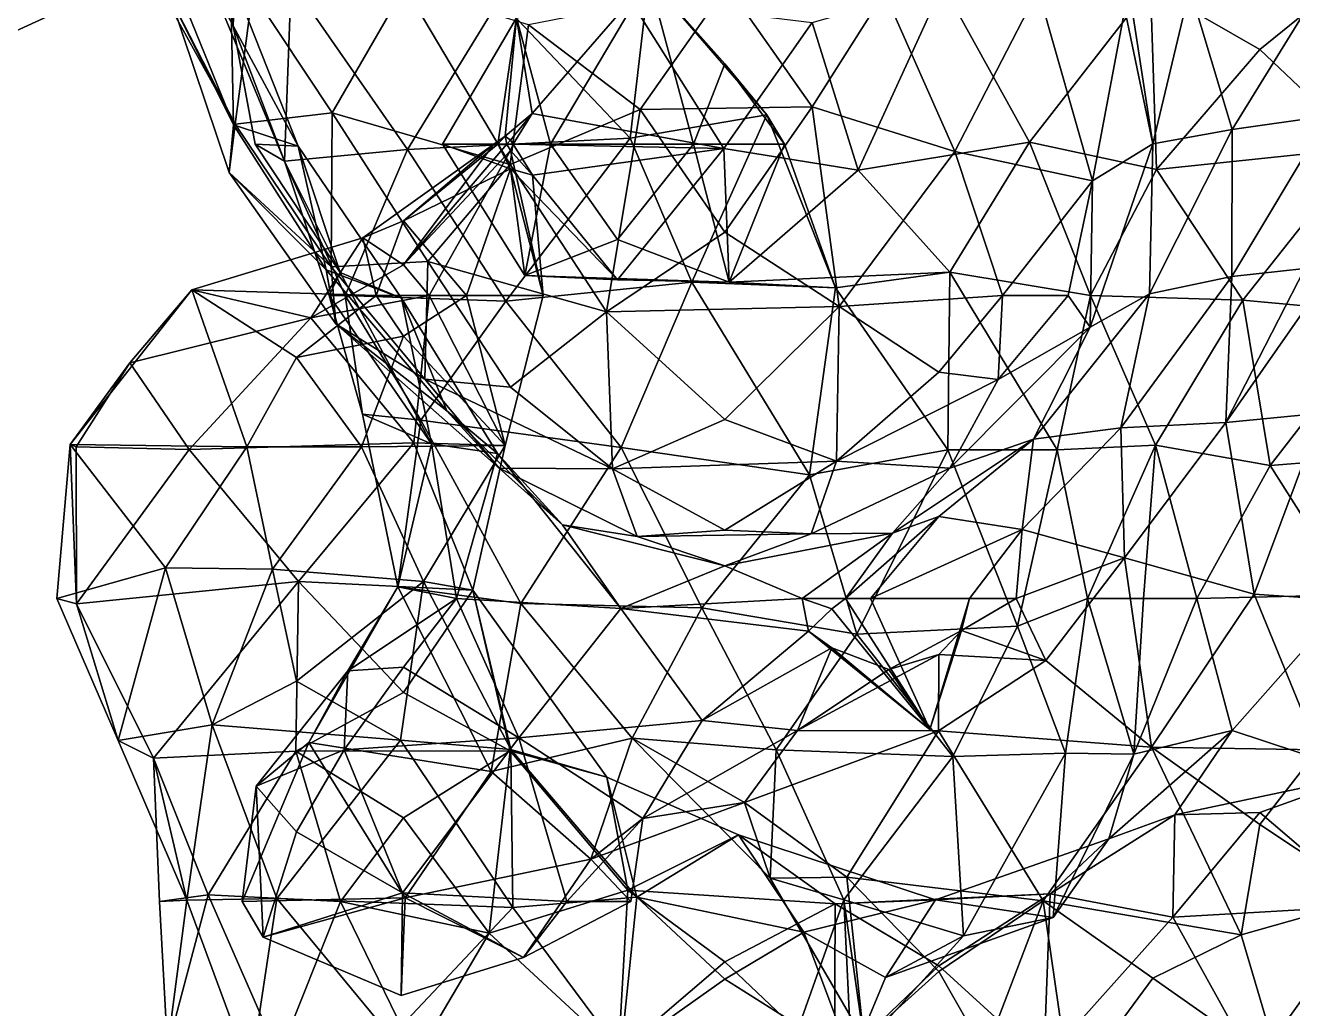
# Model space of a CAD drawing. Extents: x 290083 to 295691, y 4553739 to 4561622.
# Drawn here: x 295243.2 to 295392.3, y 4558965.6 to 4559081.2 of the extents above; entities that cross this region are included whole.
import ezdxf

# ---------------------------------------------------------------- set-up
doc = ezdxf.new("R2010")
doc.units = 0
doc.layers.add('Au_ppm_Pref_-_0_3', color=7, linetype='CONTINUOUS')

msp = doc.modelspace()

# ---------------------------------------------------------------- linework, layer by layer
at = {"layer": 'Au_ppm_Pref_-_0_3'}
for points in [[(295265.11, 4559086.04, 1906.64), (295267.66, 4559081.19, 1900.58), (295268.39, 4559100.48, 1899.64)], [(295268.39, 4559100.48, 1899.64), (295267.66, 4559081.19, 1900.58), (295267.34, 4559087.18, 1894.86)], [(295380.23, 4559085.57, 1888.07), (295371.39, 4559088.77, 1882.77), (295375.86, 4559067.3, 1882.77)], [(295375.86, 4559067.3, 1882.77), (295371.39, 4559088.77, 1882.77), (295373.05, 4559085.67, 1877.08)], [(295400.59, 4559088.23, 1925.42), (295388.49, 4559078.39, 1928.04), (295375.6, 4559085.8, 1925.06)], [(295388.49, 4559078.39, 1928.04), (295400.59, 4559088.23, 1925.42), (295400.68, 4559066.83, 1929.82)], [(295234.44, 4559087.17, 1908.56), (295231.34, 4559075.7, 1912.46), (295251.35, 4559084.89, 1912.1)], [(295267.68, 4559069.55, 1887.94), (295261.35, 4559085.1, 1888.71), (295267.34, 4559087.18, 1894.86)], [(295265.11, 4559086.04, 1906.64), (295274.46, 4559086.37, 1911.24), (295273.69, 4559065.28, 1906.99)], [(295265.11, 4559086.04, 1906.64), (295273.69, 4559065.28, 1906.99), (295267.66, 4559081.19, 1900.58)], [(295267.68, 4559069.55, 1887.94), (295267.34, 4559087.18, 1894.86), (295275.31, 4559067.04, 1894.65)], [(295267.66, 4559081.19, 1900.58), (295275.31, 4559067.04, 1894.65), (295267.34, 4559087.18, 1894.86)], [(295288.15, 4559066.62, 1911.28), (295273.69, 4559065.28, 1906.99), (295274.46, 4559086.37, 1911.24)], [(295274.46, 4559086.37, 1911.24), (295298.94, 4559084.21, 1913.03), (295288.15, 4559066.62, 1911.28)], [(295316.55, 4559086.8, 1918.46), (295314.38, 4559067.97, 1912.01), (295298.94, 4559084.21, 1913.03)], [(295300.99, 4559082.11, 1925.29), (295305, 4559067.28, 1920.62), (295316.55, 4559086.8, 1918.46)], [(295321.82, 4559067.28, 1920.13), (295316.55, 4559086.8, 1918.46), (295305, 4559067.28, 1920.62)], [(295330.44, 4559070.73, 1917.41), (295314.38, 4559067.97, 1912.01), (295316.55, 4559086.8, 1918.46)], [(295321.82, 4559067.28, 1920.13), (295325.49, 4559076.7, 1921.54), (295316.55, 4559086.8, 1918.46)], [(295325.49, 4559076.7, 1921.54), (295330.44, 4559070.73, 1917.41), (295316.55, 4559086.8, 1918.46)], [(295341.19, 4559064.2, 1926.83), (295335.79, 4559081.59, 1928.03), (295351.15, 4559085.96, 1925.95)], [(295341.19, 4559064.2, 1926.83), (295351.15, 4559085.96, 1925.95), (295361.37, 4559067.5, 1926.73)], [(295375.6, 4559085.8, 1925.06), (295361.37, 4559067.5, 1926.73), (295351.15, 4559085.96, 1925.95)], [(295251.35, 4559084.89, 1912.1), (295231.34, 4559075.7, 1912.46), (295238.4, 4559083.44, 1918.74)], [(295259.34, 4559085.1, 1876.83), (295260.27, 4559084.48, 1882.71), (295267.87, 4559069.63, 1877.6)], [(295259.34, 4559085.1, 1876.83), (295267.87, 4559069.63, 1877.6), (295269.92, 4559085.1, 1871.85)], [(295267.68, 4559069.55, 1887.94), (295260.27, 4559084.48, 1882.71), (295261.35, 4559085.1, 1888.71)], [(295267.87, 4559069.63, 1877.6), (295260.27, 4559084.48, 1882.71), (295267.17, 4559063.93, 1882.77)], [(295267.68, 4559069.55, 1887.94), (295267.17, 4559063.93, 1882.77), (295260.27, 4559084.48, 1882.71)], [(295279.3, 4559070.94, 1871.74), (295269.92, 4559085.1, 1871.85), (295267.87, 4559069.63, 1877.6)], [(295269.92, 4559085.1, 1871.85), (295279.3, 4559070.94, 1871.74), (295287.85, 4559085.77, 1868.52)], [(295279.3, 4559070.94, 1871.74), (295300.25, 4559064.89, 1868.3), (295287.85, 4559085.77, 1868.52)], [(295300.25, 4559064.89, 1868.3), (295302.4, 4559081.29, 1867.21), (295287.85, 4559085.77, 1868.52)], [(295315.53, 4559071.34, 1867.54), (295325.77, 4559085.89, 1867.27), (295302.4, 4559081.29, 1867.21)], [(295315.53, 4559071.34, 1867.54), (295335.79, 4559071.65, 1867.49), (295325.77, 4559085.89, 1867.27)], [(295325.77, 4559085.89, 1867.27), (295335.79, 4559071.65, 1867.49), (295344.3, 4559085.1, 1867.96)], [(295335.79, 4559071.65, 1867.49), (295352.58, 4559066.41, 1869.92), (295344.3, 4559085.1, 1867.96)], [(295344.3, 4559085.1, 1867.96), (295352.58, 4559066.41, 1869.92), (295362.37, 4559085.44, 1871.12)], [(295362.37, 4559085.44, 1871.12), (295352.58, 4559066.41, 1869.92), (295368.76, 4559062.96, 1875.46)], [(295361.37, 4559067.5, 1926.73), (295375.6, 4559085.8, 1925.06), (295376.3, 4559064.29, 1928.82)], [(295373.05, 4559085.67, 1877.08), (295362.37, 4559085.44, 1871.12), (295368.76, 4559062.96, 1875.46)], [(295373.05, 4559085.67, 1877.08), (295368.76, 4559062.96, 1875.46), (295375.86, 4559067.3, 1882.77)], [(295376.3, 4559064.29, 1928.82), (295375.6, 4559085.8, 1925.06), (295388.49, 4559078.39, 1928.04)], [(295385.2, 4559068.99, 1889.86), (295380.23, 4559085.57, 1888.07), (295375.86, 4559067.3, 1882.77)], [(295395.16, 4559085.1, 1891.5), (295380.23, 4559085.57, 1888.07), (295385.2, 4559068.99, 1889.86)], [(295395.16, 4559085.1, 1891.5), (295385.2, 4559068.99, 1889.86), (295396.53, 4559070.59, 1895.81)], [(295314.38, 4559067.97, 1912.01), (295288.15, 4559066.62, 1911.28), (295298.94, 4559084.21, 1913.03)], [(295300.99, 4559082.11, 1925.29), (295314.42, 4559084.17, 1929.25), (295302.85, 4559070.89, 1930.28)], [(295314.42, 4559084.17, 1929.25), (295325.4, 4559066.77, 1930.12), (295302.85, 4559070.89, 1930.28)], [(295314.42, 4559084.17, 1929.25), (295335.79, 4559081.59, 1928.03), (295325.4, 4559066.77, 1930.12)], [(295298.81, 4559067.28, 1929.58), (295292.29, 4559067.28, 1924.34), (295300.99, 4559082.11, 1925.29)], [(295300.99, 4559082.11, 1925.29), (295292.29, 4559067.28, 1924.34), (295305, 4559067.28, 1920.62)], [(295300.99, 4559082.11, 1925.29), (295299.65, 4559068.19, 1930.28), (295298.81, 4559067.28, 1929.58)], [(295300.99, 4559082.11, 1925.29), (295302.85, 4559070.89, 1930.28), (295299.65, 4559068.19, 1930.28)], [(295335.79, 4559081.59, 1928.03), (295341.19, 4559064.2, 1926.83), (295325.4, 4559066.77, 1930.12)], [(295267.66, 4559081.19, 1900.58), (295273.69, 4559065.28, 1906.99), (295270.24, 4559067.28, 1900.58)], [(295275.31, 4559067.04, 1894.65), (295267.66, 4559081.19, 1900.58), (295270.24, 4559067.28, 1900.58)], [(295300.25, 4559064.89, 1868.3), (295315.53, 4559071.34, 1867.54), (295302.4, 4559081.29, 1867.21)], [(295388.49, 4559078.39, 1928.04), (295400.68, 4559066.83, 1929.82), (295376.3, 4559064.29, 1928.82)], [(295332.54, 4559067.28, 1921.72), (295325.49, 4559076.7, 1921.54), (295321.82, 4559067.28, 1920.13)], [(295330.44, 4559070.73, 1917.41), (295325.49, 4559076.7, 1921.54), (295332.54, 4559067.28, 1921.72)], [(295311.58, 4559047.56, 1869.91), (295315.53, 4559071.34, 1867.54), (295300.25, 4559064.89, 1868.3)], [(295315.53, 4559071.34, 1867.54), (295311.58, 4559047.56, 1869.91), (295325.49, 4559056.93, 1867.44)], [(295315.53, 4559071.34, 1867.54), (295325.49, 4559056.93, 1867.44), (295335.79, 4559071.65, 1867.49)], [(295335.79, 4559071.65, 1867.49), (295325.49, 4559056.93, 1867.44), (295338.97, 4559048.16, 1870.19)], [(295335.79, 4559071.65, 1867.49), (295338.97, 4559048.16, 1870.19), (295352.58, 4559066.41, 1869.92)], [(295279.17, 4559052.84, 1878.08), (295267.87, 4559069.63, 1877.6), (295267.17, 4559063.93, 1882.77)], [(295267.17, 4559063.93, 1882.77), (295267.68, 4559069.55, 1887.94), (295278.58, 4559052.5, 1887.55)], [(295278.58, 4559052.5, 1887.55), (295267.68, 4559069.55, 1887.94), (295275.31, 4559067.04, 1894.65)], [(295279.17, 4559052.84, 1878.08), (295279.3, 4559070.94, 1871.74), (295267.87, 4559069.63, 1877.6)], [(295279.17, 4559052.84, 1878.08), (295290.54, 4559053.48, 1871.98), (295279.3, 4559070.94, 1871.74)], [(295279.3, 4559070.94, 1871.74), (295290.54, 4559053.48, 1871.98), (295300.25, 4559064.89, 1868.3)], [(295302.85, 4559070.89, 1930.28), (295300.3, 4559067.73, 1930.43), (295299.65, 4559068.19, 1930.28)], [(295300.6, 4559067.28, 1930.43), (295300.3, 4559067.73, 1930.43), (295302.85, 4559070.89, 1930.28)], [(295300.6, 4559067.28, 1930.43), (295302.85, 4559070.89, 1930.28), (295325.4, 4559066.77, 1930.12)], [(295330.44, 4559070.73, 1917.41), (295321.61, 4559051.04, 1913.37), (295314.38, 4559067.97, 1912.01)], [(295321.61, 4559051.04, 1913.37), (295330.44, 4559070.73, 1917.41), (295338.54, 4559050.37, 1917.84)], [(295330.44, 4559070.73, 1917.41), (295332.54, 4559067.28, 1921.72), (295338.54, 4559050.37, 1917.84)], [(295393.77, 4559052.66, 1900.58), (295396.53, 4559070.59, 1895.81), (295385.19, 4559051.69, 1895.48)], [(295396.53, 4559070.59, 1895.81), (295385.2, 4559068.99, 1889.86), (295385.19, 4559051.69, 1895.48)], [(295298.81, 4559067.28, 1929.58), (295299.65, 4559068.19, 1930.28), (295298.33, 4559067.28, 1930.28)], [(295298.33, 4559067.28, 1930.28), (295299.65, 4559068.19, 1930.28), (295299.87, 4559067.28, 1930.48)], [(295299.65, 4559068.19, 1930.28), (295300.3, 4559067.73, 1930.43), (295299.87, 4559067.28, 1930.48)], [(295385.19, 4559051.69, 1895.48), (295385.2, 4559068.99, 1889.86), (295375.49, 4559049.68, 1888.73)], [(295375.86, 4559067.3, 1882.77), (295375.49, 4559049.68, 1888.73), (295385.2, 4559068.99, 1889.86)], [(295270.24, 4559067.28, 1900.58), (295273.69, 4559065.28, 1906.99), (295280.25, 4559052.16, 1900.58)], [(295270.24, 4559067.28, 1900.58), (295280.25, 4559052.16, 1900.58), (295275.31, 4559067.04, 1894.65)], [(295288.15, 4559066.62, 1911.28), (295280.84, 4559049.46, 1909.76), (295273.69, 4559065.28, 1906.99)], [(295287.45, 4559049.14, 1894.69), (295278.58, 4559052.5, 1887.55), (295275.31, 4559067.04, 1894.65)], [(295275.31, 4559067.04, 1894.65), (295280.25, 4559052.16, 1900.58), (295287.45, 4559049.14, 1894.69)], [(295288.15, 4559066.62, 1911.28), (295299.73, 4559048.78, 1911.38), (295280.84, 4559049.46, 1909.76)], [(295287.7, 4559058.26, 1927.35), (295298.33, 4559067.28, 1930.28), (295282.89, 4559056.26, 1930.28)], [(295298.33, 4559067.28, 1930.28), (295287.7, 4559053.08, 1931.49), (295282.89, 4559056.26, 1930.28)], [(295300.3, 4559064.36, 1929.31), (295298.81, 4559067.28, 1929.58), (295287.7, 4559058.26, 1927.35)], [(295287.7, 4559058.26, 1927.35), (295298.81, 4559067.28, 1929.58), (295298.33, 4559067.28, 1930.28)], [(295298.33, 4559067.28, 1930.28), (295299.87, 4559067.28, 1930.48), (295287.7, 4559053.08, 1931.49)], [(295300.3, 4559066.54, 1930.53), (295287.7, 4559053.08, 1931.49), (295299.87, 4559067.28, 1930.48)], [(295314.38, 4559067.97, 1912.01), (295299.73, 4559048.78, 1911.38), (295288.15, 4559066.62, 1911.28)], [(295292.29, 4559067.28, 1924.34), (295298.81, 4559067.28, 1929.58), (295300.3, 4559064.36, 1929.31)], [(295292.29, 4559067.28, 1924.34), (295300.3, 4559064.36, 1929.31), (295301.96, 4559051.82, 1924.34)], [(295292.29, 4559067.28, 1924.34), (295301.96, 4559051.82, 1924.34), (295305, 4559067.28, 1920.62)], [(295314.38, 4559067.97, 1912.01), (295321.61, 4559051.04, 1913.37), (295299.73, 4559048.78, 1911.38)], [(295300.6, 4559067.28, 1930.43), (295299.87, 4559067.28, 1930.48), (295300.3, 4559067.73, 1930.43)], [(295300.6, 4559067.28, 1930.43), (295300.3, 4559066.54, 1930.53), (295299.87, 4559067.28, 1930.48)], [(295300.6, 4559067.28, 1930.43), (295302.88, 4559063.63, 1930.28), (295300.3, 4559066.54, 1930.53)], [(295300.6, 4559067.28, 1930.43), (295325.4, 4559066.77, 1930.12), (295302.88, 4559063.63, 1930.28)], [(295301.96, 4559051.82, 1924.34), (295312.89, 4559056.05, 1920.6), (295305, 4559067.28, 1920.62)], [(295312.89, 4559051.31, 1929.66), (295302.88, 4559063.63, 1930.28), (295325.4, 4559066.77, 1930.12)], [(295321.82, 4559067.28, 1920.13), (295305, 4559067.28, 1920.62), (295312.89, 4559056.05, 1920.6)], [(295321.82, 4559067.28, 1920.13), (295312.89, 4559056.05, 1920.6), (295326.02, 4559051.03, 1924.34)], [(295326.02, 4559051.03, 1924.34), (295312.89, 4559051.31, 1929.66), (295325.4, 4559066.77, 1930.12)], [(295332.54, 4559067.28, 1921.72), (295321.82, 4559067.28, 1920.13), (295326.02, 4559051.03, 1924.34)], [(295341.19, 4559064.2, 1926.83), (295326.02, 4559051.03, 1924.34), (295325.4, 4559066.77, 1930.12)], [(295332.54, 4559067.28, 1921.72), (295326.02, 4559051.03, 1924.34), (295338.54, 4559050.37, 1917.84)], [(295351.97, 4559052.22, 1923.92), (295341.19, 4559064.2, 1926.83), (295361.37, 4559067.5, 1926.73)], [(295351.97, 4559052.22, 1923.92), (295361.37, 4559067.5, 1926.73), (295368.53, 4559049.46, 1927.81)], [(295376.3, 4559064.29, 1928.82), (295368.53, 4559049.46, 1927.81), (295361.37, 4559067.5, 1926.73)], [(295375.86, 4559067.3, 1882.77), (295368.76, 4559062.96, 1875.46), (295368.51, 4559045.75, 1881.39)], [(295375.86, 4559067.3, 1882.77), (295368.51, 4559045.75, 1881.39), (295375.49, 4559049.68, 1888.73)], [(295400.68, 4559066.83, 1929.82), (295386.49, 4559048.93, 1931.98), (295376.3, 4559064.29, 1928.82)], [(295400.68, 4559066.83, 1929.82), (295403.52, 4559047.36, 1934.37), (295386.49, 4559048.93, 1931.98)], [(295278.94, 4559049.46, 1905.06), (295273.69, 4559065.28, 1906.99), (295280.84, 4559049.46, 1909.76)], [(295273.69, 4559065.28, 1906.99), (295278.94, 4559049.46, 1905.06), (295280.25, 4559052.16, 1900.58)], [(295300.3, 4559066.54, 1930.53), (295290.73, 4559049.46, 1931.71), (295287.7, 4559053.08, 1931.49)], [(295304.14, 4559049.46, 1930.28), (295290.73, 4559049.46, 1931.71), (295300.3, 4559066.54, 1930.53)], [(295304.14, 4559049.46, 1930.28), (295300.3, 4559066.54, 1930.53), (295302.88, 4559063.63, 1930.28)], [(295338.97, 4559048.16, 1870.19), (295358.17, 4559049.46, 1873.3), (295352.58, 4559066.41, 1869.92)], [(295352.58, 4559066.41, 1869.92), (295358.17, 4559049.46, 1873.3), (295368.76, 4559062.96, 1875.46)], [(295279.17, 4559052.84, 1878.08), (295267.17, 4559063.93, 1882.77), (295279.74, 4559046.12, 1882.77)], [(295278.58, 4559052.5, 1887.55), (295279.74, 4559046.12, 1882.77), (295267.17, 4559063.93, 1882.77)], [(295300.3, 4559064.36, 1929.31), (295287.7, 4559058.26, 1927.35), (295295.11, 4559049.46, 1926.79)], [(295290.54, 4559053.48, 1871.98), (295311.58, 4559047.56, 1869.91), (295300.25, 4559064.89, 1868.3)], [(295300.3, 4559064.36, 1929.31), (295295.11, 4559049.46, 1926.79), (295304.14, 4559049.46, 1930.28)], [(295312.89, 4559051.31, 1929.66), (295301.96, 4559051.82, 1924.34), (295300.3, 4559064.36, 1929.31)], [(295312.89, 4559051.31, 1929.66), (295300.3, 4559064.36, 1929.31), (295302.88, 4559063.63, 1930.28)], [(295300.3, 4559064.36, 1929.31), (295304.14, 4559049.46, 1930.28), (295302.88, 4559063.63, 1930.28)], [(295351.97, 4559052.22, 1923.92), (295326.02, 4559051.03, 1924.34), (295341.19, 4559064.2, 1926.83)], [(295376.3, 4559064.29, 1928.82), (295386.49, 4559048.93, 1931.98), (295368.53, 4559049.46, 1927.81)], [(295365.93, 4559049.46, 1876.83), (295368.76, 4559062.96, 1875.46), (295358.17, 4559049.46, 1873.3)], [(295368.76, 4559062.96, 1875.46), (295365.93, 4559049.46, 1876.83), (295368.51, 4559045.75, 1881.39)], [(295287.7, 4559058.26, 1927.35), (295282.89, 4559056.26, 1930.28), (295284.48, 4559049.46, 1928.76)], [(295295.11, 4559049.46, 1926.79), (295287.7, 4559058.26, 1927.35), (295284.48, 4559049.46, 1928.76)], [(295276.79, 4559046.82, 1935.55), (295262.77, 4559050.12, 1930.43), (295282.89, 4559056.26, 1930.28)], [(295282.89, 4559056.26, 1930.28), (295262.77, 4559050.12, 1930.43), (295284.48, 4559049.46, 1928.76)], [(295282.89, 4559056.26, 1930.28), (295287.7, 4559053.08, 1931.49), (295276.79, 4559046.82, 1935.55)], [(295311.58, 4559047.56, 1869.91), (295338.97, 4559048.16, 1870.19), (295325.49, 4559056.93, 1867.44)], [(295301.96, 4559051.82, 1924.34), (295326.02, 4559051.03, 1924.34), (295312.89, 4559056.05, 1920.6)], [(295279.17, 4559052.84, 1878.08), (295290.22, 4559039.64, 1878.3), (295290.54, 4559053.48, 1871.98)], [(295290.54, 4559053.48, 1871.98), (295290.22, 4559039.64, 1878.3), (295300.3, 4559038.67, 1873.23)], [(295300.3, 4559038.67, 1873.23), (295311.58, 4559047.56, 1869.91), (295290.54, 4559053.48, 1871.98)], [(295290.73, 4559049.46, 1931.71), (295276.79, 4559046.82, 1935.55), (295287.7, 4559053.08, 1931.49)], [(295279.74, 4559046.12, 1882.77), (295278.58, 4559052.5, 1887.55), (295292.78, 4559035.89, 1887.88)], [(295292.78, 4559035.89, 1887.88), (295278.58, 4559052.5, 1887.55), (295287.45, 4559049.14, 1894.69)], [(295280.25, 4559052.16, 1900.58), (295278.94, 4559049.46, 1905.06), (295291, 4559032.02, 1901.4)], [(295279.17, 4559052.84, 1878.08), (295279.74, 4559046.12, 1882.77), (295290.22, 4559039.64, 1878.3)], [(295280.25, 4559052.16, 1900.58), (295291, 4559032.02, 1901.4), (295287.45, 4559049.14, 1894.69)], [(295326.02, 4559051.03, 1924.34), (295301.96, 4559051.82, 1924.34), (295312.89, 4559051.31, 1929.66)], [(295338.54, 4559050.37, 1917.84), (295326.02, 4559051.03, 1924.34), (295351.97, 4559052.22, 1923.92)], [(295338.54, 4559050.37, 1917.84), (295351.97, 4559052.22, 1923.92), (295351.74, 4559031.31, 1917.87)], [(295351.74, 4559031.31, 1917.87), (295351.97, 4559052.22, 1923.92), (295364.61, 4559031.31, 1923.63)], [(295351.97, 4559052.22, 1923.92), (295368.53, 4559049.46, 1927.81), (295364.61, 4559031.31, 1923.63)], [(295372.11, 4559033.89, 1895.55), (295384.49, 4559034.52, 1901.68), (295385.19, 4559051.69, 1895.48)], [(295372.11, 4559033.89, 1895.55), (295385.19, 4559051.69, 1895.48), (295375.49, 4559049.68, 1888.73)], [(295384.49, 4559034.52, 1901.68), (295394.89, 4559049.46, 1905.16), (295393.77, 4559052.66, 1900.58)], [(295393.77, 4559052.66, 1900.58), (295385.19, 4559051.69, 1895.48), (295384.49, 4559034.52, 1901.68)], [(295299.73, 4559048.78, 1911.38), (295321.61, 4559051.04, 1913.37), (295313.3, 4559031.6, 1912.4)], [(295313.3, 4559031.6, 1912.4), (295321.61, 4559051.04, 1913.37), (295335.46, 4559028.37, 1914.8)], [(295335.46, 4559028.37, 1914.8), (295321.61, 4559051.04, 1913.37), (295338.54, 4559050.37, 1917.84)], [(295338.54, 4559050.37, 1917.84), (295351.74, 4559031.31, 1917.87), (295335.46, 4559028.37, 1914.8)], [(295269.25, 4559031.65, 1927.52), (295262.77, 4559050.12, 1930.43), (295248.48, 4559031.95, 1930.19)], [(295262.77, 4559050.12, 1930.43), (295255.49, 4559041.56, 1936.22), (295248.48, 4559031.95, 1930.19)], [(295255.49, 4559041.56, 1936.22), (295262.77, 4559050.12, 1930.43), (295276.79, 4559046.82, 1935.55)], [(295269.25, 4559031.65, 1927.52), (295275.1, 4559042.18, 1926.77), (295262.77, 4559050.12, 1930.43)], [(295275.1, 4559042.18, 1926.77), (295284.48, 4559049.46, 1928.76), (295262.77, 4559050.12, 1930.43)], [(295275.1, 4559042.18, 1926.77), (295287.7, 4559044.68, 1928.68), (295284.48, 4559049.46, 1928.76)], [(295276.79, 4559046.82, 1935.55), (295290.73, 4559049.46, 1931.71), (295288.9, 4559032.15, 1936.75)], [(295278.94, 4559049.46, 1905.06), (295280.84, 4559049.46, 1909.76), (295282.86, 4559035.51, 1906.52)], [(295278.94, 4559049.46, 1905.06), (295282.86, 4559035.51, 1906.52), (295291, 4559032.02, 1901.4)], [(295299.73, 4559048.78, 1911.38), (295289.73, 4559034.79, 1910.46), (295280.84, 4559049.46, 1909.76)], [(295280.84, 4559049.46, 1909.76), (295289.73, 4559034.79, 1910.46), (295282.86, 4559035.51, 1906.52)], [(295295.11, 4559049.46, 1926.79), (295284.48, 4559049.46, 1928.76), (295287.7, 4559044.68, 1928.68)], [(295292.78, 4559035.89, 1887.88), (295287.45, 4559049.14, 1894.69), (295298.74, 4559030.86, 1894.69)], [(295291, 4559032.02, 1901.4), (295298.74, 4559030.86, 1894.69), (295287.45, 4559049.14, 1894.69)], [(295295.11, 4559049.46, 1926.79), (295287.7, 4559044.68, 1928.68), (295299.66, 4559031.81, 1930.38)], [(295299.66, 4559031.81, 1930.38), (295288.9, 4559032.15, 1936.75), (295290.73, 4559049.46, 1931.71)], [(295299.73, 4559048.78, 1911.38), (295313.3, 4559031.6, 1912.4), (295289.73, 4559034.79, 1910.46)], [(295304.14, 4559049.46, 1930.28), (295299.66, 4559031.81, 1930.38), (295290.73, 4559049.46, 1931.71)], [(295295.11, 4559049.46, 1926.79), (295299.66, 4559031.81, 1930.38), (295304.14, 4559049.46, 1930.28)], [(295358.17, 4559049.46, 1873.3), (295338.97, 4559048.16, 1870.19), (295350.69, 4559040.43, 1873.82)], [(295358.17, 4559049.46, 1873.3), (295350.69, 4559040.43, 1873.82), (295357.66, 4559039.6, 1876.83)], [(295357.66, 4559039.6, 1876.83), (295368.51, 4559045.75, 1881.39), (295365.93, 4559049.46, 1876.83)], [(295358.17, 4559049.46, 1873.3), (295357.66, 4559039.6, 1876.83), (295365.93, 4559049.46, 1876.83)], [(295372.11, 4559033.89, 1895.55), (295375.49, 4559049.68, 1888.73), (295361.83, 4559032.57, 1888.53)], [(295368.51, 4559045.75, 1881.39), (295361.83, 4559032.57, 1888.53), (295375.49, 4559049.68, 1888.73)], [(295364.61, 4559031.31, 1923.63), (295368.53, 4559049.46, 1927.81), (295376.21, 4559031.85, 1930.18)], [(295368.53, 4559049.46, 1927.81), (295386.49, 4559048.93, 1931.98), (295376.21, 4559031.85, 1930.18)], [(295376.21, 4559031.85, 1930.18), (295386.49, 4559048.93, 1931.98), (295389.7, 4559029.46, 1934.92)], [(295395.77, 4559035.61, 1907.67), (295394.89, 4559049.46, 1905.16), (295384.49, 4559034.52, 1901.68)], [(295389.7, 4559029.46, 1934.92), (295386.49, 4559048.93, 1931.98), (295403.52, 4559047.36, 1934.37)], [(295311.58, 4559047.56, 1869.91), (295300.3, 4559038.67, 1873.23), (295312.29, 4559029.06, 1876.36)], [(295311.58, 4559047.56, 1869.91), (295325.49, 4559034.89, 1871.97), (295338.97, 4559048.16, 1870.19)], [(295311.58, 4559047.56, 1869.91), (295312.29, 4559029.06, 1876.36), (295325.49, 4559034.89, 1871.97)], [(295338.97, 4559048.16, 1870.19), (295325.49, 4559034.89, 1871.97), (295338.65, 4559029.96, 1876.49)], [(295338.97, 4559048.16, 1870.19), (295338.65, 4559029.96, 1876.49), (295350.69, 4559040.43, 1873.82)], [(295403.52, 4559047.36, 1934.37), (295413.39, 4559031.34, 1936.13), (295389.7, 4559029.46, 1934.92)], [(295262.45, 4559031.36, 1938.08), (295255.49, 4559041.56, 1936.22), (295276.79, 4559046.82, 1935.55)], [(295276.79, 4559046.82, 1935.55), (295288.9, 4559032.15, 1936.75), (295262.45, 4559031.36, 1938.08)], [(295290.22, 4559039.64, 1878.3), (295279.74, 4559046.12, 1882.77), (295298.94, 4559029.14, 1882.9)], [(295279.74, 4559046.12, 1882.77), (295292.78, 4559035.89, 1887.88), (295298.94, 4559029.14, 1882.9)], [(295361.83, 4559032.57, 1888.53), (295368.51, 4559045.75, 1881.39), (295351.98, 4559029.15, 1882.63)], [(295368.51, 4559045.75, 1881.39), (295357.66, 4559039.6, 1876.83), (295351.98, 4559029.15, 1882.63)], [(295275.1, 4559042.18, 1926.77), (295282.75, 4559031.65, 1926.67), (295287.7, 4559044.68, 1928.68)], [(295287.7, 4559044.68, 1928.68), (295282.75, 4559031.65, 1926.67), (295299.66, 4559031.81, 1930.38)], [(295249.17, 4559031.65, 1936.22), (295248.48, 4559031.95, 1930.19), (295255.49, 4559041.56, 1936.22)], [(295255.49, 4559041.56, 1936.22), (295262.45, 4559031.36, 1938.08), (295249.17, 4559031.65, 1936.22)], [(295269.25, 4559031.65, 1927.52), (295282.75, 4559031.65, 1926.67), (295275.1, 4559042.18, 1926.77)], [(295357.66, 4559039.6, 1876.83), (295350.69, 4559040.43, 1873.82), (295338.65, 4559029.96, 1876.49)], [(295300.3, 4559038.67, 1873.23), (295290.22, 4559039.64, 1878.3), (295312.29, 4559029.06, 1876.36)], [(295312.29, 4559029.06, 1876.36), (295290.22, 4559039.64, 1878.3), (295298.94, 4559029.14, 1882.9)], [(295357.66, 4559039.6, 1876.83), (295338.65, 4559029.96, 1876.49), (295351.98, 4559029.15, 1882.63)], [(295289.73, 4559034.79, 1910.46), (295287.01, 4559015.18, 1906.92), (295282.86, 4559035.51, 1906.52)], [(295282.86, 4559035.51, 1906.52), (295287.01, 4559015.18, 1906.92), (295291, 4559032.02, 1901.4)], [(295306.42, 4559022.49, 1888.71), (295292.78, 4559035.89, 1887.88), (295298.74, 4559030.86, 1894.69)], [(295306.42, 4559022.49, 1888.71), (295298.94, 4559029.14, 1882.9), (295292.78, 4559035.89, 1887.88)], [(295395.77, 4559035.61, 1907.67), (295384.49, 4559034.52, 1901.68), (295387.82, 4559014.35, 1907.04)], [(295387.82, 4559014.35, 1907.04), (295404.09, 4559013.23, 1911.18), (295395.77, 4559035.61, 1907.67)], [(295301.51, 4559013.22, 1910.6), (295287.01, 4559015.18, 1906.92), (295289.73, 4559034.79, 1910.46)], [(295313.3, 4559031.6, 1912.4), (295301.51, 4559013.22, 1910.6), (295289.73, 4559034.79, 1910.46)], [(295338.65, 4559029.96, 1876.49), (295325.49, 4559034.89, 1871.97), (295312.29, 4559029.06, 1876.36)], [(295360.51, 4559021.92, 1896.03), (295372.56, 4559018.59, 1902.22), (295372.11, 4559033.89, 1895.55)], [(295360.51, 4559021.92, 1896.03), (295372.11, 4559033.89, 1895.55), (295361.83, 4559032.57, 1888.53)], [(295372.56, 4559018.59, 1902.22), (295384.49, 4559034.52, 1901.68), (295372.11, 4559033.89, 1895.55)], [(295387.82, 4559014.35, 1907.04), (295384.49, 4559034.52, 1901.68), (295372.56, 4559018.59, 1902.22)], [(295345.26, 4559021.51, 1888.71), (295350.69, 4559023.48, 1891.92), (295361.83, 4559032.57, 1888.53)], [(295351.98, 4559029.15, 1882.63), (295345.26, 4559021.51, 1888.71), (295361.83, 4559032.57, 1888.53)], [(295360.51, 4559021.92, 1896.03), (295361.83, 4559032.57, 1888.53), (295350.69, 4559023.48, 1891.92)], [(295246.91, 4559013.83, 1930.28), (295248.48, 4559031.95, 1930.19), (295249.21, 4559013.19, 1936.06)], [(295246.91, 4559013.83, 1930.28), (295259.67, 4559017.41, 1927.75), (295248.48, 4559031.95, 1930.19)], [(295259.67, 4559017.41, 1927.75), (295269.25, 4559031.65, 1927.52), (295248.48, 4559031.95, 1930.19)], [(295248.48, 4559031.95, 1930.19), (295249.17, 4559031.65, 1936.22), (295249.21, 4559013.19, 1936.06)], [(295262.45, 4559031.36, 1938.08), (295249.21, 4559013.19, 1936.06), (295249.17, 4559031.65, 1936.22)], [(295249.21, 4559013.19, 1936.06), (295262.45, 4559031.36, 1938.08), (295275.35, 4559015.84, 1938.64)], [(295269.25, 4559031.65, 1927.52), (295259.67, 4559017.41, 1927.75), (295272.28, 4559017.27, 1926.81)], [(295288.9, 4559032.15, 1936.75), (295275.35, 4559015.84, 1938.64), (295262.45, 4559031.36, 1938.08)], [(295269.25, 4559031.65, 1927.52), (295272.28, 4559017.27, 1926.81), (295282.75, 4559031.65, 1926.67)], [(295272.28, 4559017.27, 1926.81), (295290.06, 4559015.84, 1928.21), (295282.75, 4559031.65, 1926.67)], [(295275.35, 4559015.84, 1938.64), (295288.9, 4559032.15, 1936.75), (295295.85, 4559014.81, 1935.79)], [(295282.75, 4559031.65, 1926.67), (295290.06, 4559015.84, 1928.21), (295299.66, 4559031.81, 1930.38)], [(295293.92, 4559013.83, 1899.54), (295291, 4559032.02, 1901.4), (295287.01, 4559015.18, 1906.92)], [(295299.66, 4559031.81, 1930.38), (295295.85, 4559014.81, 1935.79), (295288.9, 4559032.15, 1936.75)], [(295299.66, 4559031.81, 1930.38), (295290.06, 4559015.84, 1928.21), (295295.85, 4559014.81, 1935.79)], [(295293.92, 4559013.83, 1899.54), (295298.74, 4559030.86, 1894.69), (295291, 4559032.02, 1901.4)], [(295298.74, 4559030.86, 1894.69), (295293.92, 4559013.83, 1899.54), (295313.28, 4559012.66, 1894.04)], [(295313.28, 4559012.66, 1894.04), (295306.42, 4559022.49, 1888.71), (295298.74, 4559030.86, 1894.69)], [(295313.3, 4559031.6, 1912.4), (295322.8, 4559012.72, 1913.28), (295301.51, 4559013.22, 1910.6)], [(295313.3, 4559031.6, 1912.4), (295335.46, 4559028.37, 1914.8), (295322.8, 4559012.72, 1913.28)], [(295341.04, 4559009.61, 1915.6), (295335.46, 4559028.37, 1914.8), (295351.74, 4559031.31, 1917.87)], [(295351.74, 4559031.31, 1917.87), (295359.94, 4559010.55, 1919.33), (295341.04, 4559009.61, 1915.6)], [(295351.74, 4559031.31, 1917.87), (295364.61, 4559031.31, 1923.63), (295359.94, 4559010.55, 1919.33)], [(295368.19, 4559013.83, 1925.57), (295359.94, 4559010.55, 1919.33), (295364.61, 4559031.31, 1923.63)], [(295364.61, 4559031.31, 1923.63), (295376.21, 4559031.85, 1930.18), (295368.19, 4559013.83, 1925.57)], [(295374.78, 4559013.83, 1930.28), (295368.19, 4559013.83, 1925.57), (295376.21, 4559031.85, 1930.18)], [(295374.78, 4559013.83, 1930.28), (295376.21, 4559031.85, 1930.18), (295381.06, 4559013.83, 1933.78)], [(295389.7, 4559029.46, 1934.92), (295381.06, 4559013.83, 1933.78), (295376.21, 4559031.85, 1930.18)], [(295399.33, 4559014.26, 1937.26), (295389.7, 4559029.46, 1934.92), (295413.39, 4559031.34, 1936.13)], [(295312.29, 4559029.06, 1876.36), (295325.49, 4559021.85, 1879.5), (295338.65, 4559029.96, 1876.49)], [(295325.49, 4559021.85, 1879.5), (295335.66, 4559021.44, 1884.16), (295338.65, 4559029.96, 1876.49)], [(295335.66, 4559021.44, 1884.16), (295351.98, 4559029.15, 1882.63), (295338.65, 4559029.96, 1876.49)], [(295389.7, 4559029.46, 1934.92), (295399.33, 4559014.26, 1937.26), (295381.06, 4559013.83, 1933.78)], [(295306.42, 4559022.49, 1888.71), (295315.21, 4559021.13, 1884.11), (295298.94, 4559029.14, 1882.9)], [(295312.29, 4559029.06, 1876.36), (295298.94, 4559029.14, 1882.9), (295315.21, 4559021.13, 1884.11)], [(295325.49, 4559021.85, 1879.5), (295312.29, 4559029.06, 1876.36), (295315.21, 4559021.13, 1884.11)], [(295335.46, 4559028.37, 1914.8), (295341.04, 4559009.61, 1915.6), (295322.8, 4559012.72, 1913.28)], [(295335.66, 4559021.44, 1884.16), (295345.26, 4559021.51, 1888.71), (295351.98, 4559029.15, 1882.63)], [(295342.66, 4559013.83, 1894.64), (295350.69, 4559023.48, 1891.92), (295339.72, 4559013.83, 1893.88)], [(295339.72, 4559013.83, 1893.88), (295350.69, 4559023.48, 1891.92), (295345.26, 4559021.51, 1888.71)], [(295342.66, 4559013.83, 1894.64), (295360.51, 4559021.92, 1896.03), (295350.69, 4559023.48, 1891.92)], [(295306.42, 4559022.49, 1888.71), (295313.28, 4559012.66, 1894.04), (295325.49, 4559017.66, 1888.79)], [(295306.42, 4559022.49, 1888.71), (295325.49, 4559017.66, 1888.79), (295315.21, 4559021.13, 1884.11)], [(295315.21, 4559021.13, 1884.11), (295335.66, 4559021.44, 1884.16), (295325.49, 4559021.85, 1879.5)], [(295354.32, 4559013.83, 1898.88), (295360.51, 4559021.92, 1896.03), (295342.66, 4559013.83, 1894.64)], [(295359.78, 4559013.83, 1900.58), (295360.51, 4559021.92, 1896.03), (295354.32, 4559013.83, 1898.88)], [(295359.78, 4559013.83, 1900.58), (295372.56, 4559018.59, 1902.22), (295360.51, 4559021.92, 1896.03)], [(295325.49, 4559017.66, 1888.79), (295335.66, 4559021.44, 1884.16), (295315.21, 4559021.13, 1884.11)], [(295334.62, 4559013.83, 1893.01), (295345.26, 4559021.51, 1888.71), (295325.49, 4559017.66, 1888.79)], [(295325.49, 4559017.66, 1888.79), (295345.26, 4559021.51, 1888.71), (295335.66, 4559021.44, 1884.16)], [(295334.62, 4559013.83, 1893.01), (295339.72, 4559013.83, 1893.88), (295345.26, 4559021.51, 1888.71)], [(295246.91, 4559013.83, 1930.28), (295254.12, 4558997.11, 1930.9), (295259.67, 4559017.41, 1927.75)], [(295265.17, 4558998.95, 1926.58), (295259.67, 4559017.41, 1927.75), (295254.12, 4558997.11, 1930.9)], [(295272.28, 4559017.27, 1926.81), (295259.67, 4559017.41, 1927.75), (295265.17, 4558998.95, 1926.58)], [(295313.28, 4559012.66, 1894.04), (295334.62, 4559013.83, 1893.01), (295325.49, 4559017.66, 1888.79)], [(295363.29, 4559006.53, 1904.09), (295372.56, 4559018.59, 1902.22), (295359.78, 4559013.83, 1900.58)], [(295375.74, 4558996.35, 1906.69), (295372.56, 4559018.59, 1902.22), (295363.29, 4559006.53, 1904.09)], [(295375.74, 4558996.35, 1906.69), (295387.82, 4559014.35, 1907.04), (295372.56, 4559018.59, 1902.22)], [(295275.1, 4559004.09, 1927.59), (295272.28, 4559017.27, 1926.81), (295265.17, 4558998.95, 1926.58)], [(295275.1, 4559004.09, 1927.59), (295290.06, 4559015.84, 1928.21), (295272.28, 4559017.27, 1926.81)], [(295258.26, 4558995.03, 1936.94), (295249.21, 4559013.19, 1936.06), (295275.35, 4559015.84, 1938.64)], [(295275.01, 4558995.87, 1941.47), (295258.26, 4558995.03, 1936.94), (295275.35, 4559015.84, 1938.64)], [(295275.01, 4558995.87, 1941.47), (295275.35, 4559015.84, 1938.64), (295287.7, 4559002.75, 1938.47)], [(295287.35, 4558997.15, 1923.65), (295290.06, 4559015.84, 1928.21), (295275.1, 4559004.09, 1927.59)], [(295295.85, 4559014.81, 1935.79), (295287.7, 4559002.75, 1938.47), (295275.35, 4559015.84, 1938.64)], [(295276.56, 4558996.9, 1906.39), (295281.13, 4559005.3, 1900.58), (295287.01, 4559015.18, 1906.92)], [(295287.01, 4559015.18, 1906.92), (295298.01, 4558993.48, 1908.45), (295276.56, 4558996.9, 1906.39)], [(295281.13, 4559005.3, 1900.58), (295293.92, 4559013.83, 1899.54), (295287.01, 4559015.18, 1906.92)], [(295301.51, 4559013.22, 1910.6), (295298.01, 4558993.48, 1908.45), (295287.01, 4559015.18, 1906.92)], [(295287.35, 4558997.15, 1923.65), (295300.32, 4558996.05, 1930.29), (295290.06, 4559015.84, 1928.21)], [(295295.85, 4559014.81, 1935.79), (295300.25, 4558995.91, 1942.12), (295287.7, 4559002.75, 1938.47)], [(295290.06, 4559015.84, 1928.21), (295300.32, 4558996.05, 1930.29), (295295.85, 4559014.81, 1935.79)], [(295295.85, 4559014.81, 1935.79), (295300.32, 4558996.05, 1930.29), (295311.64, 4558992.82, 1935.86)], [(295295.85, 4559014.81, 1935.79), (295311.64, 4558992.82, 1935.86), (295300.25, 4558995.91, 1942.12)], [(295254.12, 4558997.11, 1930.9), (295246.91, 4559013.83, 1930.28), (295249.21, 4559013.19, 1936.06)], [(295254.12, 4558997.11, 1930.9), (295249.21, 4559013.19, 1936.06), (295258.26, 4558995.03, 1936.94)], [(295281.13, 4559005.3, 1900.58), (295287.7, 4559005.73, 1897.34), (295293.92, 4559013.83, 1899.54)], [(295293.92, 4559013.83, 1899.54), (295287.7, 4559005.73, 1897.34), (295301.28, 4558997.44, 1895.1)], [(295301.28, 4558997.44, 1895.1), (295313.28, 4559012.66, 1894.04), (295293.92, 4559013.83, 1899.54)], [(295314.6, 4558997.38, 1910.75), (295298.01, 4558993.48, 1908.45), (295301.51, 4559013.22, 1910.6)], [(295301.51, 4559013.22, 1910.6), (295322.8, 4559012.72, 1913.28), (295314.6, 4558997.38, 1910.75)], [(295335.36, 4559009.97, 1894.64), (295334.62, 4559013.83, 1893.01), (295313.28, 4559012.66, 1894.04)], [(295335.36, 4559009.97, 1894.64), (295338.09, 4559012.62, 1894.24), (295334.62, 4559013.83, 1893.01)], [(295339.72, 4559013.83, 1893.88), (295334.62, 4559013.83, 1893.01), (295338.09, 4559012.62, 1894.24)], [(295349.62, 4558998.42, 1894.94), (295339.72, 4559013.83, 1893.88), (295338.09, 4559012.62, 1894.24)], [(295349.62, 4558998.42, 1894.94), (295342.66, 4559013.83, 1894.64), (295339.72, 4559013.83, 1893.88)], [(295349.62, 4558998.42, 1894.94), (295354.32, 4559013.83, 1898.88), (295342.66, 4559013.83, 1894.64)], [(295353.37, 4559010.04, 1900.58), (295354.32, 4559013.83, 1898.88), (295349.62, 4558998.42, 1894.94)], [(295363.29, 4559006.53, 1904.09), (295359.78, 4559013.83, 1900.58), (295353.37, 4559010.04, 1900.58)], [(295353.37, 4559010.04, 1900.58), (295359.78, 4559013.83, 1900.58), (295354.32, 4559013.83, 1898.88)], [(295365.59, 4558995.63, 1923.92), (295359.94, 4559010.55, 1919.33), (295368.19, 4559013.83, 1925.57)], [(295365.59, 4558995.63, 1923.92), (295368.19, 4559013.83, 1925.57), (295373.63, 4558995.5, 1930.2)], [(295368.19, 4559013.83, 1925.57), (295374.78, 4559013.83, 1930.28), (295373.63, 4558995.5, 1930.2)], [(295373.63, 4558995.5, 1930.2), (295381.06, 4559013.83, 1933.78), (295385.23, 4558998.31, 1937.08)], [(295381.06, 4559013.83, 1933.78), (295373.63, 4558995.5, 1930.2), (295374.78, 4559013.83, 1930.28)], [(295375.74, 4558996.35, 1906.69), (295395.28, 4558996.01, 1909.26), (295387.82, 4559014.35, 1907.04)], [(295385.23, 4558998.31, 1937.08), (295381.06, 4559013.83, 1933.78), (295399.33, 4559014.26, 1937.26)], [(295400.89, 4558993.11, 1940.9), (295385.23, 4558998.31, 1937.08), (295399.33, 4559014.26, 1937.26)], [(295387.82, 4559014.35, 1907.04), (295395.28, 4558996.01, 1909.26), (295404.09, 4559013.23, 1911.18)], [(295301.28, 4558997.44, 1895.1), (295322.84, 4558999.49, 1897.05), (295313.28, 4559012.66, 1894.04)], [(295313.28, 4559012.66, 1894.04), (295322.84, 4558999.49, 1897.05), (295335.36, 4559009.97, 1894.64)], [(295331.56, 4558996.01, 1915.54), (295314.6, 4558997.38, 1910.75), (295322.8, 4559012.72, 1913.28)], [(295341.04, 4559009.61, 1915.6), (295331.56, 4558996.01, 1915.54), (295322.8, 4559012.72, 1913.28)], [(295335.36, 4559009.97, 1894.64), (295349.62, 4558998.42, 1894.94), (295338.09, 4559012.62, 1894.24)], [(295322.84, 4558999.49, 1897.05), (295338.09, 4559008.01, 1896.58), (295335.36, 4559009.97, 1894.64)], [(295335.36, 4559009.97, 1894.64), (295338.09, 4559008.01, 1896.58), (295349.62, 4558998.42, 1894.94)], [(295352.34, 4558995.24, 1916.64), (295341.04, 4559009.61, 1915.6), (295359.94, 4559010.55, 1919.33)], [(295350.69, 4559007.24, 1902.78), (295353.37, 4559010.04, 1900.58), (295344.79, 4559005.48, 1900.58)], [(295344.79, 4559005.48, 1900.58), (295353.37, 4559010.04, 1900.58), (295349.62, 4558998.42, 1894.94)], [(295350.69, 4559007.24, 1902.78), (295363.29, 4559006.53, 1904.09), (295353.37, 4559010.04, 1900.58)], [(295352.34, 4558995.24, 1916.64), (295359.94, 4559010.55, 1919.33), (295365.59, 4558995.63, 1923.92)], [(295352.34, 4558995.24, 1916.64), (295331.56, 4558996.01, 1915.54), (295341.04, 4559009.61, 1915.6)], [(295322.84, 4558999.49, 1897.05), (295334.07, 4558998.28, 1901.57), (295338.09, 4559008.01, 1896.58)], [(295344.79, 4559005.48, 1900.58), (295338.09, 4559008.01, 1896.58), (295334.07, 4558998.28, 1901.57)], [(295350.69, 4559007.24, 1902.78), (295344.79, 4559005.48, 1900.58), (295334.07, 4558998.28, 1901.57)], [(295350.69, 4559007.24, 1902.78), (295334.07, 4558998.28, 1901.57), (295350.66, 4558998.24, 1907.56)], [(295338.09, 4559008.01, 1896.58), (295344.79, 4559005.48, 1900.58), (295349.62, 4558998.42, 1894.94)], [(295350.69, 4559007.24, 1902.78), (295350.66, 4558998.24, 1907.56), (295363.29, 4559006.53, 1904.09)], [(295281.13, 4559005.3, 1900.58), (295280.71, 4558996.01, 1897.29), (295287.7, 4559005.73, 1897.34)], [(295287.7, 4559005.73, 1897.34), (295280.71, 4558996.01, 1897.29), (295301.28, 4558997.44, 1895.1)], [(295350.66, 4558998.24, 1907.56), (295375.74, 4558996.35, 1906.69), (295363.29, 4559006.53, 1904.09)], [(295265.17, 4558998.95, 1926.58), (295287.35, 4558997.15, 1923.65), (295275.1, 4559004.09, 1927.59)], [(295270.37, 4558991.73, 1900.58), (295281.13, 4559005.3, 1900.58), (295276.56, 4558996.9, 1906.39)], [(295281.13, 4559005.3, 1900.58), (295270.37, 4558991.73, 1900.58), (295280.71, 4558996.01, 1897.29)], [(295275.01, 4558995.87, 1941.47), (295287.7, 4559002.75, 1938.47), (295300.25, 4558995.91, 1942.12)], [(295301.28, 4558997.44, 1895.1), (295315.86, 4558987.94, 1899.29), (295322.84, 4558999.49, 1897.05)], [(295315.86, 4558987.94, 1899.29), (295334.07, 4558998.28, 1901.57), (295322.84, 4558999.49, 1897.05)], [(295265.17, 4558998.95, 1926.58), (295254.12, 4558997.11, 1930.9), (295262.2, 4558978.35, 1930.24)], [(295272.77, 4558978.53, 1923.47), (295265.17, 4558998.95, 1926.58), (295262.2, 4558978.35, 1930.24)], [(295287.35, 4558997.15, 1923.65), (295265.17, 4558998.95, 1926.58), (295272.77, 4558978.53, 1923.47)], [(295315.86, 4558987.94, 1899.29), (295327.82, 4558989.84, 1906.68), (295334.07, 4558998.28, 1901.57)], [(295327.82, 4558989.84, 1906.68), (295350.66, 4558998.24, 1907.56), (295334.07, 4558998.28, 1901.57)], [(295350.66, 4558998.24, 1907.56), (295327.82, 4558989.84, 1906.68), (295339.88, 4558981.03, 1908.31)], [(295350.66, 4558998.24, 1907.56), (295339.88, 4558981.03, 1908.31), (295362.97, 4558978.25, 1907.78)], [(295350.66, 4558998.24, 1907.56), (295362.97, 4558978.25, 1907.78), (295375.74, 4558996.35, 1906.69)], [(295373.63, 4558995.5, 1930.2), (295385.23, 4558998.31, 1937.08), (295370.69, 4558985.55, 1936.22)], [(295378.47, 4558988.38, 1940.83), (295370.69, 4558985.55, 1936.22), (295385.23, 4558998.31, 1937.08)], [(295400.89, 4558993.11, 1940.9), (295378.47, 4558988.38, 1940.83), (295385.23, 4558998.31, 1937.08)], [(295258.26, 4558995.03, 1936.94), (295262.2, 4558978.35, 1930.24), (295254.12, 4558997.11, 1930.9)], [(295270.37, 4558991.73, 1900.58), (295276.56, 4558996.9, 1906.39), (295268.69, 4558978.19, 1903.6)], [(295287.88, 4558978.6, 1906.37), (295268.69, 4558978.19, 1903.6), (295276.56, 4558996.9, 1906.39)], [(295300.54, 4558977.48, 1923.9), (295287.35, 4558997.15, 1923.65), (295272.77, 4558978.53, 1923.47)], [(295287.88, 4558978.6, 1906.37), (295276.56, 4558996.9, 1906.39), (295298.01, 4558993.48, 1908.45)], [(295287.57, 4558979.19, 1895.83), (295301.28, 4558997.44, 1895.1), (295280.71, 4558996.01, 1897.29)], [(295300.54, 4558977.48, 1923.9), (295300.32, 4558996.05, 1930.29), (295287.35, 4558997.15, 1923.65)], [(295287.57, 4558979.19, 1895.83), (295306.92, 4558978.19, 1897.46), (295301.28, 4558997.44, 1895.1)], [(295314.6, 4558997.38, 1910.75), (295309.72, 4558983.17, 1905.18), (295298.01, 4558993.48, 1908.45)], [(295301.28, 4558997.44, 1895.1), (295306.92, 4558978.19, 1897.46), (295315.86, 4558987.94, 1899.29)], [(295314.6, 4558997.38, 1910.75), (295327.82, 4558989.84, 1906.68), (295309.72, 4558983.17, 1905.18)], [(295330.83, 4558980.91, 1912.46), (295314.6, 4558997.38, 1910.75), (295331.56, 4558996.01, 1915.54)], [(295314.6, 4558997.38, 1910.75), (295330.83, 4558980.91, 1912.46), (295327.82, 4558989.84, 1906.68)], [(295264.71, 4558978.98, 1941.12), (295258.26, 4558995.03, 1936.94), (295275.01, 4558995.87, 1941.47)], [(295262.2, 4558978.35, 1930.24), (295258.26, 4558995.03, 1936.94), (295258.96, 4558978.19, 1936.22)], [(295258.96, 4558978.19, 1936.22), (295258.26, 4558995.03, 1936.94), (295264.71, 4558978.98, 1941.12)], [(295264.71, 4558978.98, 1941.12), (295275.01, 4558995.87, 1941.47), (295280.29, 4558978.19, 1945.65)], [(295275.1, 4558986.36, 1897.86), (295280.71, 4558996.01, 1897.29), (295270.37, 4558991.73, 1900.58)], [(295275.01, 4558995.87, 1941.47), (295300.25, 4558995.91, 1942.12), (295287.7, 4558988.04, 1945.44)], [(295275.01, 4558995.87, 1941.47), (295287.7, 4558988.04, 1945.44), (295280.29, 4558978.19, 1945.65)], [(295287.57, 4558979.19, 1895.83), (295280.71, 4558996.01, 1897.29), (295275.1, 4558986.36, 1897.86)], [(295297.77, 4558974.47, 1945.67), (295287.7, 4558988.04, 1945.44), (295300.25, 4558995.91, 1942.12)], [(295314.09, 4558979.51, 1943.95), (295297.77, 4558974.47, 1945.67), (295300.25, 4558995.91, 1942.12)], [(295314.09, 4558979.51, 1943.95), (295300.25, 4558995.91, 1942.12), (295311.64, 4558992.82, 1935.86)], [(295300.54, 4558977.48, 1923.9), (295315.16, 4558978.68, 1929.43), (295300.32, 4558996.05, 1930.29)], [(295315.16, 4558978.68, 1929.43), (295311.64, 4558992.82, 1935.86), (295300.32, 4558996.05, 1930.29)], [(295330.83, 4558980.91, 1912.46), (295331.56, 4558996.01, 1915.54), (295339.5, 4558978.38, 1917.92)], [(295352.34, 4558995.24, 1916.64), (295339.5, 4558978.38, 1917.92), (295331.56, 4558996.01, 1915.54)], [(295352.34, 4558995.24, 1916.64), (295353.6, 4558974.15, 1924.22), (295339.5, 4558978.38, 1917.92)], [(295352.34, 4558995.24, 1916.64), (295365.59, 4558995.63, 1923.92), (295353.6, 4558974.15, 1924.22)], [(295353.6, 4558974.15, 1924.22), (295365.59, 4558995.63, 1923.92), (295364.16, 4558976.31, 1930.21)], [(295362.97, 4558978.25, 1907.78), (295386.29, 4558974.24, 1908.88), (295375.74, 4558996.35, 1906.69)], [(295365.59, 4558995.63, 1923.92), (295373.63, 4558995.5, 1930.2), (295364.16, 4558976.31, 1930.21)], [(295364.16, 4558976.31, 1930.21), (295373.63, 4558995.5, 1930.2), (295370.69, 4558985.55, 1936.22)], [(295375.74, 4558996.35, 1906.69), (295386.29, 4558974.24, 1908.88), (295388.49, 4558987.25, 1909.54)], [(295375.74, 4558996.35, 1906.69), (295388.49, 4558987.25, 1909.54), (295395.28, 4558996.01, 1909.26)], [(295395.28, 4558996.01, 1909.26), (295388.49, 4558987.25, 1909.54), (295401.53, 4558978.57, 1912.2)], [(295309.72, 4558983.17, 1905.18), (295287.88, 4558978.6, 1906.37), (295298.01, 4558993.48, 1908.45)], [(295311.64, 4558992.82, 1935.86), (295315.16, 4558978.68, 1929.43), (295327.11, 4558986.02, 1936.22)], [(295311.64, 4558992.82, 1935.86), (295327.11, 4558986.02, 1936.22), (295314.09, 4558979.51, 1943.95)], [(295378.47, 4558988.38, 1940.83), (295400.89, 4558993.11, 1940.9), (295388.49, 4558988.63, 1945.64)], [(295400.89, 4558993.11, 1940.9), (295401.33, 4558977.67, 1947.23), (295388.49, 4558988.63, 1945.64)], [(295271.19, 4558973.97, 1900.16), (295270.37, 4558991.73, 1900.58), (295268.69, 4558978.19, 1903.6)], [(295270.37, 4558991.73, 1900.58), (295271.19, 4558973.97, 1900.16), (295275.1, 4558986.36, 1897.86)], [(295315.86, 4558987.94, 1899.29), (295309.72, 4558983.17, 1905.18), (295327.82, 4558989.84, 1906.68)], [(295330.83, 4558980.91, 1912.46), (295339.88, 4558981.03, 1908.31), (295327.82, 4558989.84, 1906.68)], [(295297.77, 4558974.47, 1945.67), (295280.29, 4558978.19, 1945.65), (295287.7, 4558988.04, 1945.44)], [(295314.43, 4558978.19, 1900.58), (295315.86, 4558987.94, 1899.29), (295306.92, 4558978.19, 1897.46)], [(295315.86, 4558987.94, 1899.29), (295314.43, 4558978.19, 1900.58), (295309.72, 4558983.17, 1905.18)], [(295378.47, 4558988.38, 1940.83), (295378.23, 4558976.32, 1946.37), (295363.79, 4558979.09, 1942.96)], [(295378.47, 4558988.38, 1940.83), (295363.79, 4558979.09, 1942.96), (295370.69, 4558985.55, 1936.22)], [(295378.47, 4558988.38, 1940.83), (295388.49, 4558988.63, 1945.64), (295378.23, 4558976.32, 1946.37)], [(295401.33, 4558977.67, 1947.23), (295378.23, 4558976.32, 1946.37), (295388.49, 4558988.63, 1945.64)], [(295287.57, 4558979.19, 1895.83), (295275.1, 4558986.36, 1897.86), (295271.19, 4558973.97, 1900.16)], [(295314.09, 4558979.51, 1943.95), (295327.11, 4558986.02, 1936.22), (295338.49, 4558977.92, 1942.08)], [(295327.11, 4558986.02, 1936.22), (295315.16, 4558978.68, 1929.43), (295334.8, 4558974.59, 1931.31)], [(295334.8, 4558974.59, 1931.31), (295350.29, 4558978.36, 1936.34), (295327.11, 4558986.02, 1936.22)], [(295338.49, 4558977.92, 1942.08), (295327.11, 4558986.02, 1936.22), (295350.29, 4558978.36, 1936.34)], [(295386.29, 4558974.24, 1908.88), (295401.53, 4558978.57, 1912.2), (295388.49, 4558987.25, 1909.54)], [(295364.16, 4558976.31, 1930.21), (295370.69, 4558985.55, 1936.22), (295350.29, 4558978.36, 1936.34)], [(295363.79, 4558979.09, 1942.96), (295350.29, 4558978.36, 1936.34), (295370.69, 4558985.55, 1936.22)], [(295301.82, 4558971.58, 1900.59), (295287.88, 4558978.6, 1906.37), (295309.72, 4558983.17, 1905.18)], [(295314.43, 4558978.19, 1900.58), (295301.82, 4558971.58, 1900.59), (295309.72, 4558983.17, 1905.18)], [(295330.83, 4558980.91, 1912.46), (295341.87, 4558961.98, 1912.93), (295339.88, 4558981.03, 1908.31)], [(295341.87, 4558961.98, 1912.93), (295330.83, 4558980.91, 1912.46), (295339.5, 4558978.38, 1917.92)], [(295341.87, 4558961.98, 1912.93), (295350.69, 4558969.93, 1909.71), (295339.88, 4558981.03, 1908.31)], [(295362.97, 4558978.25, 1907.78), (295339.88, 4558981.03, 1908.31), (295350.69, 4558969.93, 1909.71)], [(295264.71, 4558978.98, 1941.12), (295259.93, 4558960.97, 1936.88), (295258.96, 4558978.19, 1936.22)], [(295264.71, 4558978.98, 1941.12), (295273.03, 4558959.98, 1943.77), (295259.93, 4558960.97, 1936.88)], [(295280.29, 4558978.19, 1945.65), (295273.03, 4558959.98, 1943.77), (295264.71, 4558978.98, 1941.12)], [(295271.19, 4558973.97, 1900.16), (295268.69, 4558978.19, 1903.6), (295287.88, 4558978.6, 1906.37)], [(295287.57, 4558979.19, 1895.83), (295271.19, 4558973.97, 1900.16), (295287.43, 4558967.14, 1900.58)], [(295287.43, 4558967.14, 1900.58), (295271.19, 4558973.97, 1900.16), (295287.88, 4558978.6, 1906.37)], [(295287.57, 4558979.19, 1895.83), (295287.43, 4558967.14, 1900.58), (295301.82, 4558971.58, 1900.59)], [(295287.43, 4558967.14, 1900.58), (295287.88, 4558978.6, 1906.37), (295301.82, 4558971.58, 1900.59)], [(295287.57, 4558979.19, 1895.83), (295301.82, 4558971.58, 1900.59), (295306.92, 4558978.19, 1897.46)], [(295313.01, 4558960.37, 1945.86), (295297.77, 4558974.47, 1945.67), (295314.09, 4558979.51, 1943.95)], [(295300.54, 4558977.48, 1923.9), (295313.28, 4558960.37, 1926.82), (295315.16, 4558978.68, 1929.43)], [(295325.49, 4558971.09, 1945.73), (295313.01, 4558960.37, 1945.86), (295314.09, 4558979.51, 1943.95)], [(295313.28, 4558960.37, 1926.82), (295325.49, 4558969.05, 1927.39), (295315.16, 4558978.68, 1929.43)], [(295338.49, 4558977.92, 1942.08), (295325.49, 4558971.09, 1945.73), (295314.09, 4558979.51, 1943.95)], [(295325.49, 4558969.05, 1927.39), (295334.8, 4558974.59, 1931.31), (295315.16, 4558978.68, 1929.43)], [(295363.79, 4558979.09, 1942.96), (295350.69, 4558970.61, 1945.57), (295338.49, 4558977.92, 1942.08)], [(295338.49, 4558977.92, 1942.08), (295350.29, 4558978.36, 1936.34), (295363.79, 4558979.09, 1942.96)], [(295363.06, 4558959.36, 1947.07), (295350.69, 4558970.61, 1945.57), (295363.79, 4558979.09, 1942.96)], [(295363.06, 4558959.36, 1947.07), (295363.79, 4558979.09, 1942.96), (295378.23, 4558976.32, 1946.37)], [(295390.9, 4558958.6, 1910.7), (295401.53, 4558978.57, 1912.2), (295386.29, 4558974.24, 1908.88)], [(295401.53, 4558978.57, 1912.2), (295390.9, 4558958.6, 1910.7), (295408.34, 4558960.37, 1917.13)], [(295262.2, 4558978.35, 1930.24), (295258.96, 4558978.19, 1936.22), (295259.93, 4558960.97, 1936.88)], [(295269.68, 4558958.05, 1928.58), (295262.2, 4558978.35, 1930.24), (295259.93, 4558960.97, 1936.88)], [(295272.77, 4558978.53, 1923.47), (295262.2, 4558978.35, 1930.24), (295269.68, 4558958.05, 1928.58)], [(295286.22, 4558962.26, 1925.43), (295272.77, 4558978.53, 1923.47), (295269.68, 4558958.05, 1928.58)], [(295272.77, 4558978.53, 1923.47), (295286.22, 4558962.26, 1925.43), (295300.54, 4558977.48, 1923.9)], [(295289.19, 4558959.89, 1945.89), (295273.03, 4558959.98, 1943.77), (295280.29, 4558978.19, 1945.65)], [(295297.77, 4558974.47, 1945.67), (295289.19, 4558959.89, 1945.89), (295280.29, 4558978.19, 1945.65)], [(295313.28, 4558960.37, 1926.82), (295300.54, 4558977.48, 1923.9), (295286.22, 4558962.26, 1925.43)], [(295314.43, 4558978.19, 1900.58), (295306.92, 4558978.19, 1897.46), (295301.82, 4558971.58, 1900.59)], [(295338.49, 4558977.92, 1942.08), (295338.42, 4558958.86, 1946.31), (295325.49, 4558971.09, 1945.73)], [(295340.41, 4558959.64, 1925.07), (295333.13, 4558960.37, 1918.4), (295339.5, 4558978.38, 1917.92)], [(295339.5, 4558978.38, 1917.92), (295333.13, 4558960.37, 1918.4), (295341.87, 4558961.98, 1912.93)], [(295344.43, 4558969.23, 1930.28), (295350.29, 4558978.36, 1936.34), (295334.8, 4558974.59, 1931.31)], [(295338.42, 4558958.86, 1946.31), (295338.49, 4558977.92, 1942.08), (295350.69, 4558970.61, 1945.57)], [(295340.41, 4558959.64, 1925.07), (295339.5, 4558978.38, 1917.92), (295353.6, 4558974.15, 1924.22)], [(295344.43, 4558969.23, 1930.28), (295364.16, 4558976.31, 1930.21), (295350.29, 4558978.36, 1936.34)], [(295362.97, 4558978.25, 1907.78), (295350.69, 4558969.93, 1909.71), (295356.14, 4558960.37, 1909.09)], [(295366.19, 4558956.03, 1909.65), (295362.97, 4558978.25, 1907.78), (295356.14, 4558960.37, 1909.09)], [(295366.19, 4558956.03, 1909.65), (295375.89, 4558969.16, 1909.45), (295362.97, 4558978.25, 1907.78)], [(295375.89, 4558969.16, 1909.45), (295386.29, 4558974.24, 1908.88), (295362.97, 4558978.25, 1907.78)], [(295387.87, 4558958.94, 1947.91), (295378.23, 4558976.32, 1946.37), (295401.33, 4558977.67, 1947.23)], [(295387.87, 4558958.94, 1947.91), (295401.33, 4558977.67, 1947.23), (295413.24, 4558959.31, 1947.41)], [(295364.16, 4558976.31, 1930.21), (295344.43, 4558969.23, 1930.28), (295353.6, 4558974.15, 1924.22)], [(295387.87, 4558958.94, 1947.91), (295363.06, 4558959.36, 1947.07), (295378.23, 4558976.32, 1946.37)], [(295313.01, 4558960.37, 1945.86), (295289.19, 4558959.89, 1945.89), (295297.77, 4558974.47, 1945.67)], [(295325.49, 4558969.05, 1927.39), (295340.41, 4558959.64, 1925.07), (295334.8, 4558974.59, 1931.31)], [(295344.43, 4558969.23, 1930.28), (295334.8, 4558974.59, 1931.31), (295340.41, 4558959.64, 1925.07)], [(295340.41, 4558959.64, 1925.07), (295353.6, 4558974.15, 1924.22), (295344.43, 4558969.23, 1930.28)], [(295375.89, 4558969.16, 1909.45), (295390.9, 4558958.6, 1910.7), (295386.29, 4558974.24, 1908.88)], [(295338.42, 4558958.86, 1946.31), (295313.01, 4558960.37, 1945.86), (295325.49, 4558971.09, 1945.73)], [(295338.42, 4558958.86, 1946.31), (295350.69, 4558970.61, 1945.57), (295363.06, 4558959.36, 1947.07)], [(295356.14, 4558960.37, 1909.09), (295350.69, 4558969.93, 1909.71), (295341.87, 4558961.98, 1912.93)], [(295313.28, 4558960.37, 1926.82), (295340.41, 4558959.64, 1925.07), (295325.49, 4558969.05, 1927.39)], [(295390.9, 4558958.6, 1910.7), (295375.89, 4558969.16, 1909.45), (295366.19, 4558956.03, 1909.65)]]:
    msp.add_3dface(points, dxfattribs=at)

doc.saveas('drawing.dxf')
